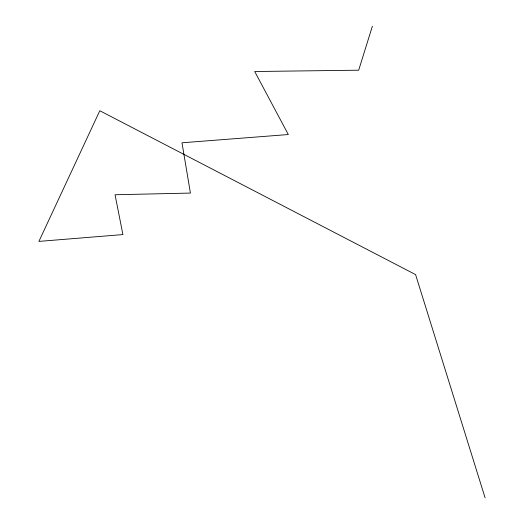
<?xml version="1.0" encoding="UTF-8"?>
<svg xmlns="http://www.w3.org/2000/svg" width="524" height="524" viewBox="0 0 524 524"><rect width="100%" height="100%" fill="white"/><g stroke="black" fill="none" stroke-linecap="round" stroke-linejoin="round"><path stroke-width="0.79" d="M372.387 26.2L358.678 70.196L254.71 71.519L288.318 134.537L181.979 142.79L190.428 193.068L115.044 194.751L122.911 234.575L38.907 241.4L99.802 110.734L415.591 274.602L485.093 497.8"/></g></svg>
